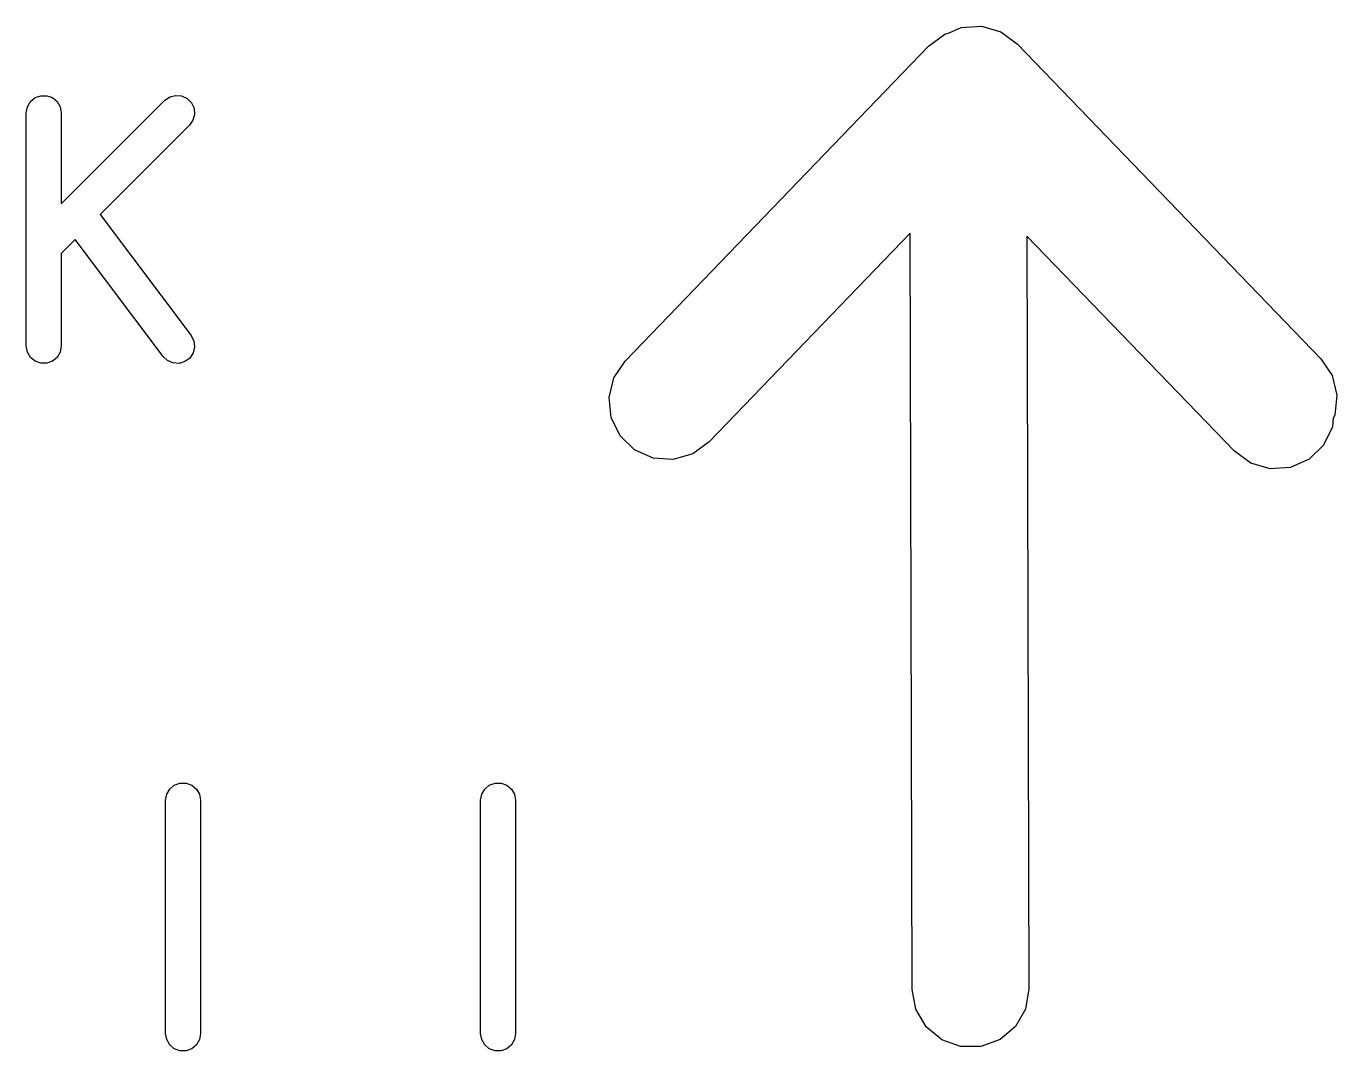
# Model space of a CAD drawing. Extents: x 76 to 227, y -129 to -83.
# Drawn here: x 195.35 to 200.97, y -108.36 to -103.97 of the extents above; entities that cross this region are included whole.
import ezdxf

# ---------------------------------------------------------------- set-up
doc = ezdxf.new("R2010")
doc.units = 0
doc.header["$MEASUREMENT"] = 0
doc.layers.add('BLACK', color=7, linetype='CONTINUOUS')

msp = doc.modelspace()

# ---------------------------------------------------------------- linework, layer by layer
at = {"layer": 'Black'}
for p, q in [((199.22, -104.057), (199.29, -104.005)), ((199.29, -104.005), (199.308, -104)), ((199.308, -104), (199.36, -103.977)), ((199.36, -103.977), (199.446, -103.971)), ((199.446, -103.971), (199.53, -103.995)), ((199.53, -103.995), (199.6, -104.047)), ((197.92, -105.407), (199.22, -104.057)), ((199.6, -104.047), (200.9, -105.397)), ((195.371, -104.294), (195.391, -104.277)), ((195.391, -104.277), (195.415, -104.269)), ((195.415, -104.269), (195.441, -104.269)), ((195.441, -104.269), (195.466, -104.277)), ((195.466, -104.277), (195.486, -104.294)), ((195.503, -104.733), (195.946, -104.289)), ((195.946, -104.289), (195.968, -104.274)), ((195.968, -104.274), (195.993, -104.268)), ((195.993, -104.268), (196.019, -104.27)), ((196.019, -104.27), (196.043, -104.281)), ((196.043, -104.281), (196.061, -104.299)), ((195.353, -104.342), (195.358, -104.317)), ((195.353, -105.342), (195.353, -104.342)), ((195.358, -104.317), (195.371, -104.294)), ((195.486, -104.294), (195.499, -104.317)), ((195.499, -104.317), (195.503, -104.342)), ((195.503, -104.342), (195.503, -104.733)), ((196.061, -104.299), (196.072, -104.323)), ((196.072, -104.323), (196.074, -104.349)), ((196.053, -104.395), (195.67, -104.778)), ((196.067, -104.374), (196.053, -104.395)), ((196.074, -104.349), (196.067, -104.374)), ((195.67, -104.778), (196.06, -105.297)), ((195.563, -104.885), (195.503, -104.945)), ((195.94, -105.387), (195.563, -104.885)), ((199.141, -104.859), (198.28, -105.753)), ((199.15, -108.101), (199.141, -104.859)), ((200.53, -105.793), (199.641, -104.871)), ((199.641, -104.871), (199.65, -108.099)), ((195.503, -104.945), (195.503, -105.342)), ((196.06, -105.297), (196.071, -105.321)), ((195.358, -105.368), (195.353, -105.342)), ((195.503, -105.342), (195.499, -105.368)), ((196.074, -105.346), (196.068, -105.372)), ((196.071, -105.321), (196.074, -105.346)), ((195.371, -105.391), (195.358, -105.368)), ((195.391, -105.407), (195.371, -105.391)), ((195.415, -105.416), (195.391, -105.407)), ((195.466, -105.407), (195.441, -105.416)), ((195.486, -105.391), (195.466, -105.407)), ((195.499, -105.368), (195.486, -105.391)), ((195.959, -105.405), (195.94, -105.387)), ((195.982, -105.415), (195.959, -105.405)), ((196.033, -105.409), (196.008, -105.417)), ((196.054, -105.394), (196.033, -105.409)), ((196.068, -105.372), (196.054, -105.394)), ((197.871, -105.479), (197.92, -105.407)), ((200.9, -105.397), (200.949, -105.469)), ((195.441, -105.416), (195.415, -105.416)), ((196.008, -105.417), (195.982, -105.415)), ((197.851, -105.563), (197.871, -105.479)), ((200.949, -105.469), (200.969, -105.553)), ((197.86, -105.649), (197.851, -105.563)), ((200.969, -105.553), (200.96, -105.639)), ((197.898, -105.727), (197.86, -105.649)), ((200.95, -105.689), (200.912, -105.767)), ((200.954, -105.651), (200.95, -105.689)), ((200.96, -105.639), (200.954, -105.651)), ((197.96, -105.787), (197.898, -105.727)), ((198.04, -105.823), (197.96, -105.787)), ((198.21, -105.805), (198.126, -105.829)), ((198.28, -105.753), (198.21, -105.805)), ((200.6, -105.845), (200.53, -105.793)), ((200.912, -105.767), (200.85, -105.827)), ((198.126, -105.829), (198.04, -105.823)), ((200.684, -105.869), (200.6, -105.845)), ((200.85, -105.827), (200.77, -105.863)), ((200.77, -105.863), (200.684, -105.869)), ((195.95, -107.29), (195.955, -107.264)), ((195.955, -107.264), (195.968, -107.242)), ((195.968, -107.242), (195.987, -107.225)), ((195.987, -107.225), (196.012, -107.216)), ((196.012, -107.216), (196.038, -107.216)), ((196.038, -107.216), (196.062, -107.225)), ((196.062, -107.225), (196.082, -107.242)), ((196.082, -107.242), (196.095, -107.264)), ((196.095, -107.264), (196.1, -107.29)), ((197.3, -107.29), (197.305, -107.264)), ((197.305, -107.264), (197.318, -107.242)), ((197.318, -107.242), (197.337, -107.225)), ((197.337, -107.225), (197.362, -107.216)), ((197.362, -107.216), (197.388, -107.216)), ((197.388, -107.216), (197.412, -107.225)), ((197.412, -107.225), (197.432, -107.242)), ((197.432, -107.242), (197.445, -107.264)), ((197.445, -107.264), (197.45, -107.29)), ((195.95, -108.29), (195.95, -107.29)), ((196.1, -107.29), (196.1, -108.29)), ((197.3, -108.29), (197.3, -107.29)), ((197.45, -107.29), (197.45, -108.29)), ((199.165, -108.186), (199.15, -108.101)), ((199.65, -108.099), (199.635, -108.185)), ((199.209, -108.261), (199.165, -108.186)), ((199.635, -108.185), (199.592, -108.26)), ((199.276, -108.317), (199.209, -108.261)), ((199.592, -108.26), (199.526, -108.316)), ((195.955, -108.316), (195.95, -108.29)), ((195.968, -108.338), (195.955, -108.316)), ((196.095, -108.316), (196.082, -108.338)), ((196.1, -108.29), (196.095, -108.316)), ((197.305, -108.316), (197.3, -108.29)), ((197.318, -108.338), (197.305, -108.316)), ((197.445, -108.316), (197.432, -108.338)), ((197.45, -108.29), (197.445, -108.316)), ((199.357, -108.346), (199.276, -108.317)), ((199.526, -108.316), (199.444, -108.346)), ((195.987, -108.355), (195.968, -108.338)), ((196.012, -108.364), (195.987, -108.355)), ((196.038, -108.364), (196.012, -108.364)), ((196.062, -108.355), (196.038, -108.364)), ((196.082, -108.338), (196.062, -108.355)), ((197.337, -108.355), (197.318, -108.338)), ((197.362, -108.364), (197.337, -108.355)), ((197.388, -108.364), (197.362, -108.364)), ((197.412, -108.355), (197.388, -108.364)), ((197.432, -108.338), (197.412, -108.355)), ((199.444, -108.346), (199.357, -108.346))]:
    msp.add_line(p, q, dxfattribs=at)

doc.saveas('drawing.dxf')
